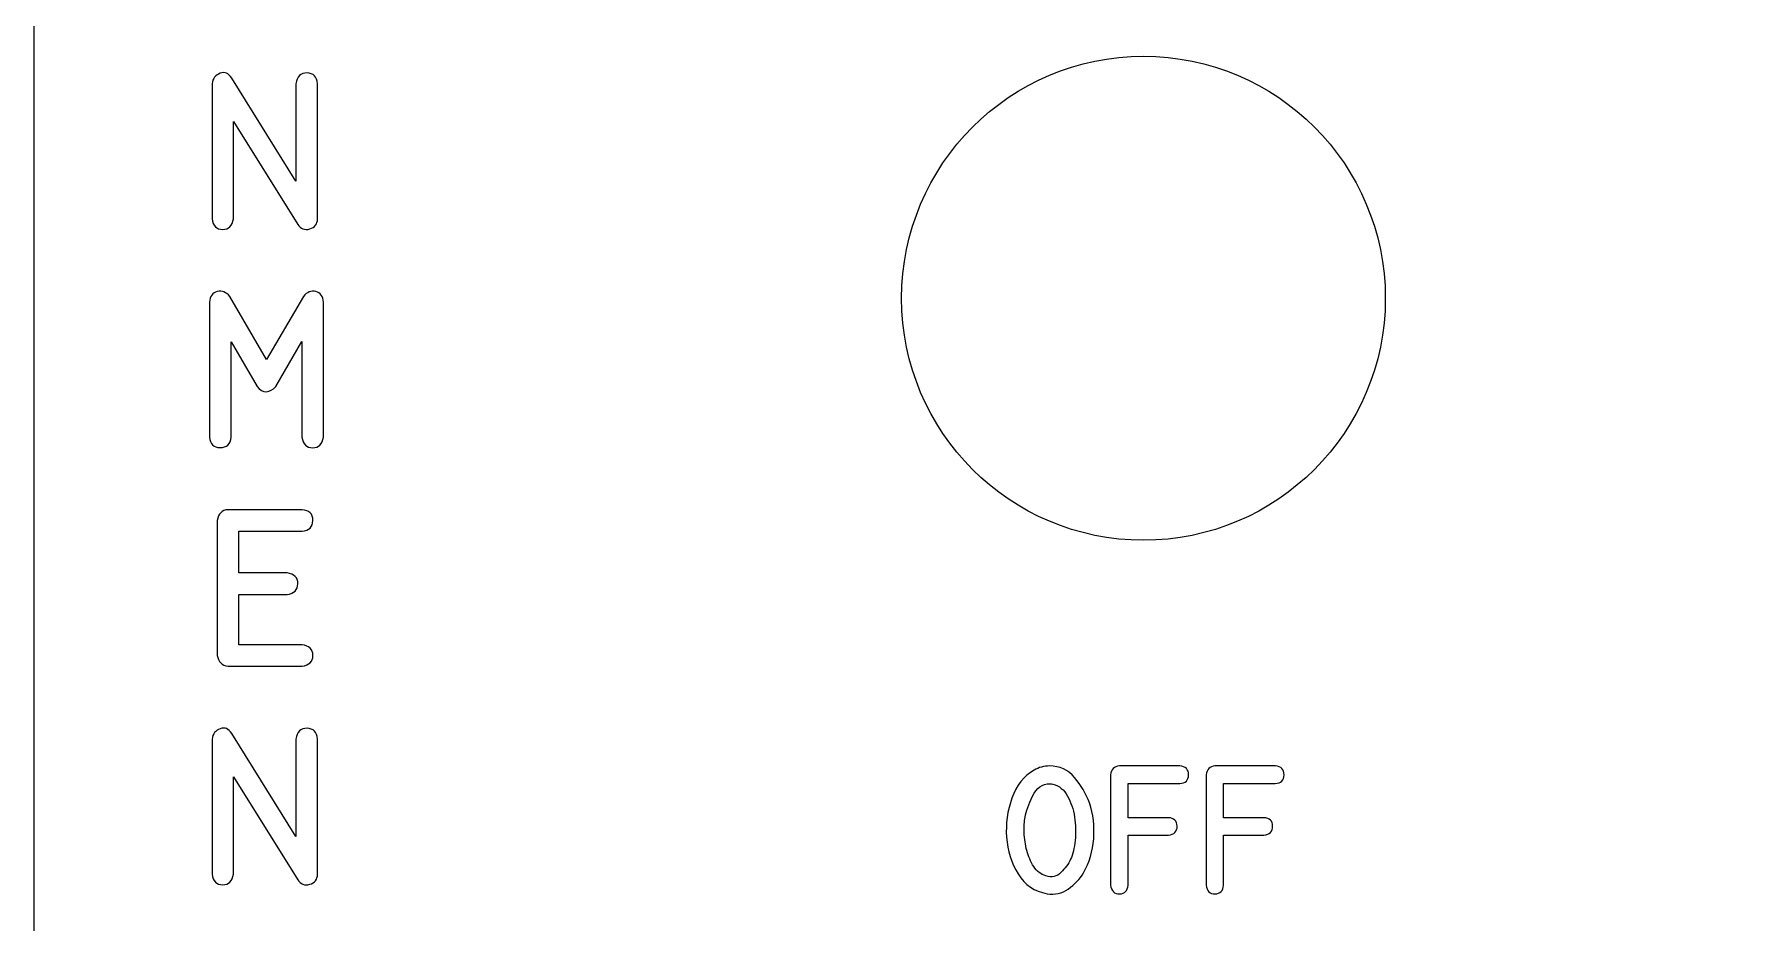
# Model space of a CAD drawing. Header units: millimetres. Extents: x -288 to 359, y -150 to 98.
# Drawn here: x -126.33 to -83.96, y -51.21 to -29.17 of the extents above; entities that cross this region are included whole.
import ezdxf

# ---------------------------------------------------------------- set-up
doc = ezdxf.new("R2010")
doc.units = ezdxf.units.MM
doc.header["$MEASUREMENT"] = 0
doc.layers.add('Cut', color=7, linetype='Continuous', plot=False)
doc.layers.add('Engrave', color=7, linetype='Continuous')

msp = doc.modelspace()

# ---------------------------------------------------------------- linework, layer by layer
at = {"layer": 'Cut', "color": 250, "lineweight": 9}
msp.add_ellipse((-98.8061, -35.7205), major_axis=(0, 6), ratio=1, dxfattribs=at)
msp.add_open_spline([(-125.3294, 95.8698), (-125.5948, 95.8696), (-125.8492, 95.764), (-126.0368, 95.5762), (-126.0368, 95.5762), (-126.2243, 95.3885), (-126.3296, 95.1352), (-126.3294, 94.8698), (-126.3294, 94.8698), (-126.3294, 94.8698), (-126.3294, 90.3823), (-126.3294, 90.3823), (-126.3294, 90.3823), (-126.3292, 90.1169), (-126.2236, 89.8624), (-126.0359, 89.6749), (-126.0359, 89.6749), (-125.8481, 89.4874), (-125.5948, 89.3821), (-125.3294, 89.3823), (-125.3294, 89.3823), (-125.3294, 89.3823), (-122.8669, 89.3823), (-122.8669, 89.3823), (-122.8669, 89.3823), (-120.5447, 89.3823), (-118.3988, 88.1434), (-117.2377, 86.1323), (-117.2377, 86.1323), (-116.0766, 84.1212), (-116.0766, 81.6434), (-117.2377, 79.6323), (-117.2377, 79.6323), (-118.3988, 77.6212), (-120.5447, 76.3823), (-122.8669, 76.3823), (-122.8669, 76.3823), (-122.8669, 76.3823), (-125.3294, 76.3823), (-125.3294, 76.3823), (-125.3294, 76.3823), (-125.5948, 76.3821), (-125.8492, 76.2765), (-126.0368, 76.0887), (-126.0368, 76.0887), (-126.2243, 75.901), (-126.3296, 75.6477), (-126.3294, 75.3823), (-126.3294, 75.3823), (-126.3294, 75.3823), (-126.3294, 23.7073), (-126.3294, 23.7073), (-126.3294, 23.7073), (-126.3292, 23.4419), (-126.2236, 23.1874), (-126.0359, 22.9999), (-126.0359, 22.9999), (-125.8481, 22.8124), (-125.5948, 22.7071), (-125.3294, 22.7073), (-125.3294, 22.7073), (-125.3294, 22.7073), (-122.8669, 22.7073), (-122.8669, 22.7073), (-122.8669, 22.7073), (-120.5447, 22.7073), (-118.3988, 21.4684), (-117.2377, 19.4573), (-117.2377, 19.4573), (-116.0766, 17.4462), (-116.0766, 14.9684), (-117.2377, 12.9573), (-117.2377, 12.9573), (-118.3988, 10.9462), (-120.5447, 9.7073), (-122.8669, 9.7073), (-122.8669, 9.7073), (-122.8669, 9.7073), (-125.3294, 9.7073), (-125.3294, 9.7073), (-125.3294, 9.7073), (-125.5948, 9.7071), (-125.8492, 9.6015), (-126.0368, 9.4137), (-126.0368, 9.4137), (-126.2243, 9.226), (-126.3296, 8.9727), (-126.3294, 8.7073), (-126.3294, 8.7073), (-126.3294, 8.7073), (-126.3294, -62.0177), (-126.3294, -62.0177), (-126.3294, -62.0177), (-126.3292, -62.2831), (-126.2236, -62.5376), (-126.0359, -62.7251), (-126.0359, -62.7251), (-125.8481, -62.9126), (-125.5948, -63.0179), (-125.3294, -63.0177), (-125.3294, -63.0177), (-125.3294, -63.0177), (-122.8669, -63.0177), (-122.8669, -63.0177), (-122.8669, -63.0177), (-120.5447, -63.0177), (-118.3988, -64.2566), (-117.2377, -66.2677), (-117.2377, -66.2677), (-116.0766, -68.2788), (-116.0766, -70.7566), (-117.2377, -72.7677), (-117.2377, -72.7677), (-118.3988, -74.7788), (-120.5447, -76.0177), (-122.8669, -76.0177), (-122.8669, -76.0177), (-122.8669, -76.0177), (-125.3294, -76.0177), (-125.3294, -76.0177), (-125.3294, -76.0177), (-125.5948, -76.0179), (-125.8492, -76.1235), (-126.0368, -76.3113), (-126.0368, -76.3113), (-126.2243, -76.499), (-126.3296, -76.7523), (-126.3294, -77.0177), (-126.3294, -77.0177), (-126.3294, -77.0177), (-126.3294, -128.6927), (-126.3294, -128.6927), (-126.3294, -128.6927), (-126.3292, -128.9581), (-126.2236, -129.2126), (-126.0359, -129.4001), (-126.0359, -129.4001), (-125.8481, -129.5876), (-125.5948, -129.6929), (-125.3294, -129.6927), (-125.3294, -129.6927), (-125.3294, -129.6927), (-122.8669, -129.6927), (-122.8669, -129.6927), (-122.8669, -129.6927), (-120.5447, -129.6927), (-118.3988, -130.9316), (-117.2377, -132.9427), (-117.2377, -132.9427), (-116.0766, -134.9538), (-116.0766, -137.4316), (-117.2377, -139.4427), (-117.2377, -139.4427), (-118.3988, -141.4538), (-120.5447, -142.6927), (-122.8669, -142.6927), (-122.8669, -142.6927), (-122.8669, -142.6927), (-125.3294, -142.6927), (-125.3294, -142.6927), (-125.3294, -142.6927), (-125.5948, -142.6929), (-125.8492, -142.7985), (-126.0368, -142.9863), (-126.0368, -142.9863), (-126.2243, -143.174), (-126.3296, -143.4273), (-126.3294, -143.6927), (-126.3294, -143.6927), (-126.3294, -143.6927), (-126.3294, -148.1802), (-126.3294, -148.1802), (-126.3294, -148.1802), (-126.3292, -148.4456), (-126.2236, -148.7001), (-126.0359, -148.8876), (-126.0359, -148.8876), (-125.8481, -149.0751), (-125.5948, -149.1804), (-125.3294, -149.1802), (-125.3294, -149.1802), (-125.3294, -149.1802), (16.1206, -149.1802), (16.1206, -149.1802), (16.1206, -149.1802), (16.386, -149.1801), (16.6404, -149.0745), (16.828, -148.8867), (16.828, -148.8867), (17.0155, -148.6989), (17.1208, -148.4456), (17.1206, -148.1802), (17.1206, -148.1802), (17.1206, -148.1802), (17.1206, -143.6927), (17.1206, -143.6927), (17.1206, -143.6927), (17.1204, -143.4273), (17.0149, -143.1729), (16.8271, -142.9854), (16.8271, -142.9854), (16.6393, -142.7978), (16.386, -142.6926), (16.1206, -142.6927), (16.1206, -142.6927), (16.1206, -142.6927), (13.6581, -142.6927), (13.6581, -142.6927), (13.6581, -142.6927), (11.3359, -142.6927), (9.1901, -141.4538), (8.029, -139.4427), (8.029, -139.4427), (6.8678, -137.4316), (6.8678, -134.9538), (8.029, -132.9427), (8.029, -132.9427), (9.1901, -130.9316), (11.3359, -129.6927), (13.6581, -129.6927), (13.6581, -129.6927), (13.6581, -129.6927), (16.1206, -129.6927), (16.1206, -129.6927), (16.1206, -129.6927), (16.386, -129.6926), (16.6404, -129.587), (16.828, -129.3992), (16.828, -129.3992), (17.0155, -129.2114), (17.1208, -128.9581), (17.1206, -128.6927), (17.1206, -128.6927), (17.1206, -128.6927), (17.1206, -77.0177), (17.1206, -77.0177), (17.1206, -77.0177), (17.1204, -76.7523), (17.0149, -76.4979), (16.8271, -76.3104), (16.8271, -76.3104), (16.6393, -76.1228), (16.386, -76.0176), (16.1206, -76.0177), (16.1206, -76.0177), (16.1206, -76.0177), (13.6581, -76.0177), (13.6581, -76.0177), (13.6581, -76.0177), (11.3359, -76.0177), (9.1901, -74.7788), (8.029, -72.7677), (8.029, -72.7677), (6.8678, -70.7566), (6.8678, -68.2788), (8.029, -66.2677), (8.029, -66.2677), (9.1901, -64.2566), (11.3359, -63.0177), (13.6581, -63.0177), (13.6581, -63.0177), (13.6581, -63.0177), (16.1206, -63.0177), (16.1206, -63.0177), (16.1206, -63.0177), (16.386, -63.0176), (16.6404, -62.912), (16.828, -62.7242), (16.828, -62.7242), (17.0155, -62.5364), (17.1208, -62.2831), (17.1206, -62.0177), (17.1206, -62.0177), (17.1206, -62.0177), (17.1206, 8.7073), (17.1206, 8.7073), (17.1206, 8.7073), (17.1204, 8.9727), (17.0149, 9.2271), (16.8271, 9.4146), (16.8271, 9.4146), (16.6393, 9.6022), (16.386, 9.7074), (16.1206, 9.7073), (16.1206, 9.7073), (16.1206, 9.7073), (13.6581, 9.7073), (13.6581, 9.7073), (13.6581, 9.7073), (11.3359, 9.7073), (9.1901, 10.9462), (8.029, 12.9573), (8.029, 12.9573), (6.8678, 14.9684), (6.8678, 17.4462), (8.029, 19.4573), (8.029, 19.4573), (9.1901, 21.4684), (11.3359, 22.7073), (13.6581, 22.7073), (13.6581, 22.7073), (13.6581, 22.7073), (16.1206, 22.7073), (16.1206, 22.7073), (16.1206, 22.7073), (16.386, 22.7074), (16.6404, 22.813), (16.828, 23.0008), (16.828, 23.0008), (17.0155, 23.1886), (17.1208, 23.4419), (17.1206, 23.7073), (17.1206, 23.7073), (17.1206, 23.7073), (17.1206, 75.3823), (17.1206, 75.3823), (17.1206, 75.3823), (17.1204, 75.6477), (17.0149, 75.9021), (16.8271, 76.0896), (16.8271, 76.0896), (16.6393, 76.2772), (16.386, 76.3824), (16.1206, 76.3823), (16.1206, 76.3823), (16.1206, 76.3823), (13.6581, 76.3823), (13.6581, 76.3823), (13.6581, 76.3823), (11.3359, 76.3823), (9.1901, 77.6212), (8.029, 79.6323), (8.029, 79.6323), (6.8678, 81.6434), (6.8678, 84.1212), (8.029, 86.1323), (8.029, 86.1323), (9.1901, 88.1434), (11.3359, 89.3823), (13.6581, 89.3823), (13.6581, 89.3823), (13.6581, 89.3823), (16.1206, 89.3823), (16.1206, 89.3823), (16.1206, 89.3823), (16.386, 89.3824), (16.6404, 89.488), (16.828, 89.6758), (16.828, 89.6758), (17.0155, 89.8636), (17.1208, 90.1169), (17.1206, 90.3823), (17.1206, 90.3823), (17.1206, 90.3823), (17.1206, 94.8698), (17.1206, 94.8698), (17.1206, 94.8698), (17.1204, 95.1352), (17.0149, 95.3896), (16.8271, 95.5771), (16.8271, 95.5771), (16.6393, 95.7647), (16.386, 95.8699), (16.1206, 95.8698), (16.1206, 95.8698), (16.1206, 95.8698), (-125.3294, 95.8698), (-125.3294, 95.8698)], degree=3, knots=[0, 0, 0, 0, 0.0107527, 0.0107527, 0.0107527, 0.0107527, 0.0215054, 0.0215054, 0.0215054, 0.0215054, 0.0322581, 0.0322581, 0.0322581, 0.0322581, 0.0430108, 0.0430108, 0.0430108, 0.0430108, 0.0537634, 0.0537634, 0.0537634, 0.0537634, 0.0645161, 0.0645161, 0.0645161, 0.0645161, 0.0752688, 0.0752688, 0.0752688, 0.0752688, 0.0860215, 0.0860215, 0.0860215, 0.0860215, 0.0967742, 0.0967742, 0.0967742, 0.0967742, 0.1075269, 0.1075269, 0.1075269, 0.1075269, 0.1182796, 0.1182796, 0.1182796, 0.1182796, 0.1290323, 0.1290323, 0.1290323, 0.1290323, 0.1397849, 0.1397849, 0.1397849, 0.1397849, 0.1505376, 0.1505376, 0.1505376, 0.1505376, 0.1612903, 0.1612903, 0.1612903, 0.1612903, 0.172043, 0.172043, 0.172043, 0.172043, 0.1827957, 0.1827957, 0.1827957, 0.1827957, 0.1935484, 0.1935484, 0.1935484, 0.1935484, 0.2043011, 0.2043011, 0.2043011, 0.2043011, 0.2150538, 0.2150538, 0.2150538, 0.2150538, 0.2258065, 0.2258065, 0.2258065, 0.2258065, 0.2365591, 0.2365591, 0.2365591, 0.2365591, 0.2473118, 0.2473118, 0.2473118, 0.2473118, 0.2580645, 0.2580645, 0.2580645, 0.2580645, 0.2688172, 0.2688172, 0.2688172, 0.2688172, 0.2795699, 0.2795699, 0.2795699, 0.2795699, 0.2903226, 0.2903226, 0.2903226, 0.2903226, 0.3010753, 0.3010753, 0.3010753, 0.3010753, 0.311828, 0.311828, 0.311828, 0.311828, 0.3225806, 0.3225806, 0.3225806, 0.3225806, 0.3333333, 0.3333333, 0.3333333, 0.3333333, 0.344086, 0.344086, 0.344086, 0.344086, 0.3548387, 0.3548387, 0.3548387, 0.3548387, 0.3655914, 0.3655914, 0.3655914, 0.3655914, 0.3763441, 0.3763441, 0.3763441, 0.3763441, 0.3870968, 0.3870968, 0.3870968, 0.3870968, 0.3978495, 0.3978495, 0.3978495, 0.3978495, 0.4086022, 0.4086022, 0.4086022, 0.4086022, 0.4193548, 0.4193548, 0.4193548, 0.4193548, 0.4301075, 0.4301075, 0.4301075, 0.4301075, 0.4408602, 0.4408602, 0.4408602, 0.4408602, 0.4516129, 0.4516129, 0.4516129, 0.4516129, 0.4623656, 0.4623656, 0.4623656, 0.4623656, 0.4731183, 0.4731183, 0.4731183, 0.4731183, 0.483871, 0.483871, 0.483871, 0.483871, 0.4946237, 0.4946237, 0.4946237, 0.4946237, 0.5053763, 0.5053763, 0.5053763, 0.5053763, 0.516129, 0.516129, 0.516129, 0.516129, 0.5268817, 0.5268817, 0.5268817, 0.5268817, 0.5376344, 0.5376344, 0.5376344, 0.5376344, 0.5483871, 0.5483871, 0.5483871, 0.5483871, 0.5591398, 0.5591398, 0.5591398, 0.5591398, 0.5698925, 0.5698925, 0.5698925, 0.5698925, 0.5806452, 0.5806452, 0.5806452, 0.5806452, 0.5913978, 0.5913978, 0.5913978, 0.5913978, 0.6021505, 0.6021505, 0.6021505, 0.6021505, 0.6129032, 0.6129032, 0.6129032, 0.6129032, 0.6236559, 0.6236559, 0.6236559, 0.6236559, 0.6344086, 0.6344086, 0.6344086, 0.6344086, 0.6451613, 0.6451613, 0.6451613, 0.6451613, 0.655914, 0.655914, 0.655914, 0.655914, 0.6666667, 0.6666667, 0.6666667, 0.6666667, 0.6774194, 0.6774194, 0.6774194, 0.6774194, 0.688172, 0.688172, 0.688172, 0.688172, 0.6989247, 0.6989247, 0.6989247, 0.6989247, 0.7096774, 0.7096774, 0.7096774, 0.7096774, 0.7204301, 0.7204301, 0.7204301, 0.7204301, 0.7311828, 0.7311828, 0.7311828, 0.7311828, 0.7419355, 0.7419355, 0.7419355, 0.7419355, 0.7526882, 0.7526882, 0.7526882, 0.7526882, 0.7634409, 0.7634409, 0.7634409, 0.7634409, 0.7741935, 0.7741935, 0.7741935, 0.7741935, 0.7849462, 0.7849462, 0.7849462, 0.7849462, 0.7956989, 0.7956989, 0.7956989, 0.7956989, 0.8064516, 0.8064516, 0.8064516, 0.8064516, 0.8172043, 0.8172043, 0.8172043, 0.8172043, 0.827957, 0.827957, 0.827957, 0.827957, 0.8387097, 0.8387097, 0.8387097, 0.8387097, 0.8494624, 0.8494624, 0.8494624, 0.8494624, 0.8602151, 0.8602151, 0.8602151, 0.8602151, 0.8709677, 0.8709677, 0.8709677, 0.8709677, 0.8817204, 0.8817204, 0.8817204, 0.8817204, 0.8924731, 0.8924731, 0.8924731, 0.8924731, 0.9032258, 0.9032258, 0.9032258, 0.9032258, 0.9139785, 0.9139785, 0.9139785, 0.9139785, 0.9247312, 0.9247312, 0.9247312, 0.9247312, 0.9354839, 0.9354839, 0.9354839, 0.9354839, 0.9462366, 0.9462366, 0.9462366, 0.9462366, 0.9569892, 0.9569892, 0.9569892, 0.9569892, 0.9677419, 0.9677419, 0.9677419, 0.9677419, 0.9784946, 0.9784946, 0.9784946, 0.9784946, 1, 1, 1, 1], dxfattribs=at)
at = {"layer": 'Engrave', "color": 240, "lineweight": 9}
for points, knots in [([(-119.3003, -33.7493), (-119.3003, -33.8819), (-119.3644, -33.966), (-119.4924, -34.0022), (-119.4924, -34.0022), (-119.6211, -34.0378), (-119.7201, -34.0003), (-119.7912, -33.889), (-119.7912, -33.889), (-119.7912, -33.889), (-121.3829, -31.3369), (-121.3829, -31.3369), (-121.3829, -31.3369), (-121.3829, -31.3369), (-121.3829, -33.7493), (-121.3829, -33.7493), (-121.3829, -33.7493), (-121.4107, -33.9259), (-121.4999, -34.0145), (-121.6506, -34.0145), (-121.6506, -34.0145), (-121.802, -34.0145), (-121.8906, -33.9259), (-121.9171, -33.7493), (-121.9171, -33.7493), (-121.9171, -33.7493), (-121.9171, -30.403), (-121.9171, -30.403), (-121.9171, -30.403), (-121.8983, -30.2717), (-121.8311, -30.1851), (-121.7153, -30.143), (-121.7153, -30.143), (-121.5995, -30.1016), (-121.5032, -30.1411), (-121.4262, -30.2607), (-121.4262, -30.2607), (-121.4262, -30.2607), (-119.8346, -32.8167), (-119.8346, -32.8167), (-119.8346, -32.8167), (-119.8346, -32.8167), (-119.8346, -30.403), (-119.8346, -30.403), (-119.8346, -30.403), (-119.8106, -30.2226), (-119.7188, -30.1327), (-119.559, -30.1346), (-119.559, -30.1346), (-119.3993, -30.1366), (-119.3133, -30.2258), (-119.3003, -30.403), (-119.3003, -30.403), (-119.3003, -30.403), (-119.3003, -33.7493), (-119.3003, -33.7493)], [0, 0, 0, 0, 0.0666667, 0.0666667, 0.0666667, 0.0666667, 0.1333333, 0.1333333, 0.1333333, 0.1333333, 0.2, 0.2, 0.2, 0.2, 0.2666667, 0.2666667, 0.2666667, 0.2666667, 0.3333333, 0.3333333, 0.3333333, 0.3333333, 0.4, 0.4, 0.4, 0.4, 0.4666667, 0.4666667, 0.4666667, 0.4666667, 0.5333333, 0.5333333, 0.5333333, 0.5333333, 0.6, 0.6, 0.6, 0.6, 0.6666667, 0.6666667, 0.6666667, 0.6666667, 0.7333333, 0.7333333, 0.7333333, 0.7333333, 0.8, 0.8, 0.8, 0.8, 0.8666667, 0.8666667, 0.8666667, 0.8666667, 1, 1, 1, 1]), ([(-119.1516, -39.1618), (-119.1794, -39.3384), (-119.2687, -39.427), (-119.4194, -39.4264), (-119.4194, -39.4264), (-119.5707, -39.4257), (-119.6593, -39.3371), (-119.6858, -39.1618), (-119.6858, -39.1618), (-119.6858, -39.1618), (-119.6858, -36.7954), (-119.6858, -36.7954), (-119.6858, -36.7954), (-119.6858, -36.7954), (-120.3358, -37.9071), (-120.3358, -37.9071), (-120.3358, -37.9071), (-120.405, -37.9906), (-120.4826, -38.0345), (-120.568, -38.0384), (-120.568, -38.0384), (-120.6533, -38.0417), (-120.729, -37.9983), (-120.7963, -37.9071), (-120.7963, -37.9071), (-120.7963, -37.9071), (-121.4424, -36.8005), (-121.4424, -36.8005), (-121.4424, -36.8005), (-121.4424, -36.8005), (-121.4404, -39.1618), (-121.4404, -39.1618), (-121.4404, -39.1618), (-121.4605, -39.3371), (-121.5517, -39.4251), (-121.714, -39.4244), (-121.714, -39.4244), (-121.8764, -39.4238), (-121.9637, -39.3358), (-121.9766, -39.1618), (-121.9766, -39.1618), (-121.9766, -39.1618), (-121.9766, -35.8155), (-121.9766, -35.8155), (-121.9766, -35.8155), (-121.9663, -35.67), (-121.9029, -35.5834), (-121.7852, -35.5549), (-121.7852, -35.5549), (-121.6675, -35.5265), (-121.5653, -35.5665), (-121.478, -35.6752), (-121.478, -35.6752), (-121.478, -35.6752), (-120.5667, -37.2423), (-120.5667, -37.2423), (-120.5667, -37.2423), (-120.5667, -37.2423), (-119.6457, -35.6752), (-119.6457, -35.6752), (-119.6457, -35.6752), (-119.559, -35.5665), (-119.4575, -35.5271), (-119.3417, -35.5562), (-119.3417, -35.5562), (-119.2266, -35.5853), (-119.1626, -35.6713), (-119.1516, -35.8155), (-119.1516, -35.8155), (-119.1516, -35.8155), (-119.1516, -39.1618), (-119.1516, -39.1618)], [0, 0, 0, 0, 0.0526316, 0.0526316, 0.0526316, 0.0526316, 0.1052632, 0.1052632, 0.1052632, 0.1052632, 0.1578947, 0.1578947, 0.1578947, 0.1578947, 0.2105263, 0.2105263, 0.2105263, 0.2105263, 0.2631579, 0.2631579, 0.2631579, 0.2631579, 0.3157895, 0.3157895, 0.3157895, 0.3157895, 0.3684211, 0.3684211, 0.3684211, 0.3684211, 0.4210526, 0.4210526, 0.4210526, 0.4210526, 0.4736842, 0.4736842, 0.4736842, 0.4736842, 0.5263158, 0.5263158, 0.5263158, 0.5263158, 0.5789474, 0.5789474, 0.5789474, 0.5789474, 0.6315789, 0.6315789, 0.6315789, 0.6315789, 0.6842105, 0.6842105, 0.6842105, 0.6842105, 0.7368421, 0.7368421, 0.7368421, 0.7368421, 0.7894737, 0.7894737, 0.7894737, 0.7894737, 0.8421053, 0.8421053, 0.8421053, 0.8421053, 0.8947368, 0.8947368, 0.8947368, 0.8947368, 1, 1, 1, 1]), ([(-119.6819, -41.4913), (-119.6819, -41.4913), (-121.2528, -41.4913), (-121.2528, -41.4913), (-121.2528, -41.4913), (-121.2528, -41.4913), (-121.2528, -42.528), (-121.2528, -42.528), (-121.2528, -42.528), (-121.2528, -42.528), (-120.055, -42.528), (-120.055, -42.528), (-120.055, -42.528), (-119.8759, -42.5546), (-119.7866, -42.6444), (-119.7873, -42.7977), (-119.7873, -42.7977), (-119.7879, -42.9517), (-119.8772, -43.0409), (-120.055, -43.0661), (-120.055, -43.0661), (-120.055, -43.0661), (-121.2528, -43.0661), (-121.2528, -43.0661), (-121.2528, -43.0661), (-121.2528, -43.0661), (-121.2528, -44.3111), (-121.2528, -44.3111), (-121.2528, -44.3111), (-121.2528, -44.3111), (-119.6819, -44.3111), (-119.6819, -44.3111), (-119.6819, -44.3111), (-119.504, -44.3376), (-119.4148, -44.4262), (-119.4148, -44.5782), (-119.4148, -44.5782), (-119.4148, -44.7296), (-119.504, -44.8182), (-119.6819, -44.8434), (-119.6819, -44.8434), (-119.6819, -44.8434), (-121.5161, -44.8434), (-121.5161, -44.8434), (-121.5161, -44.8434), (-121.6739, -44.8234), (-121.7638, -44.7335), (-121.7851, -44.5744), (-121.7851, -44.5744), (-121.7851, -44.5744), (-121.7851, -41.2281), (-121.7851, -41.2281), (-121.7851, -41.2281), (-121.7612, -41.0612), (-121.6713, -40.9732), (-121.5161, -40.9629), (-121.5161, -40.9629), (-121.5161, -40.9629), (-119.6819, -40.9629), (-119.6819, -40.9629), (-119.6819, -40.9629), (-119.504, -40.9765), (-119.4148, -41.0657), (-119.4154, -41.2294), (-119.4154, -41.2294), (-119.4161, -41.393), (-119.5053, -41.4803), (-119.6819, -41.4913)], [0, 0, 0, 0, 0.0555556, 0.0555556, 0.0555556, 0.0555556, 0.1111111, 0.1111111, 0.1111111, 0.1111111, 0.1666667, 0.1666667, 0.1666667, 0.1666667, 0.2222222, 0.2222222, 0.2222222, 0.2222222, 0.2777778, 0.2777778, 0.2777778, 0.2777778, 0.3333333, 0.3333333, 0.3333333, 0.3333333, 0.3888889, 0.3888889, 0.3888889, 0.3888889, 0.4444444, 0.4444444, 0.4444444, 0.4444444, 0.5, 0.5, 0.5, 0.5, 0.5555556, 0.5555556, 0.5555556, 0.5555556, 0.6111111, 0.6111111, 0.6111111, 0.6111111, 0.6666667, 0.6666667, 0.6666667, 0.6666667, 0.7222222, 0.7222222, 0.7222222, 0.7222222, 0.7777778, 0.7777778, 0.7777778, 0.7777778, 0.8333333, 0.8333333, 0.8333333, 0.8333333, 0.8888889, 0.8888889, 0.8888889, 0.8888889, 1, 1, 1, 1]), ([(-119.3003, -49.9985), (-119.3003, -50.1311), (-119.3644, -50.2152), (-119.4924, -50.2514), (-119.4924, -50.2514), (-119.6211, -50.287), (-119.7201, -50.2495), (-119.7912, -50.1382), (-119.7912, -50.1382), (-119.7912, -50.1382), (-121.3829, -47.5861), (-121.3829, -47.5861), (-121.3829, -47.5861), (-121.3829, -47.5861), (-121.3829, -49.9985), (-121.3829, -49.9985), (-121.3829, -49.9985), (-121.4107, -50.1751), (-121.4999, -50.2637), (-121.6506, -50.2637), (-121.6506, -50.2637), (-121.802, -50.2637), (-121.8906, -50.1751), (-121.9171, -49.9985), (-121.9171, -49.9985), (-121.9171, -49.9985), (-121.9171, -46.6522), (-121.9171, -46.6522), (-121.9171, -46.6522), (-121.8983, -46.5209), (-121.8311, -46.4343), (-121.7153, -46.3922), (-121.7153, -46.3922), (-121.5995, -46.3508), (-121.5032, -46.3903), (-121.4262, -46.5099), (-121.4262, -46.5099), (-121.4262, -46.5099), (-119.8346, -49.0659), (-119.8346, -49.0659), (-119.8346, -49.0659), (-119.8346, -49.0659), (-119.8346, -46.6522), (-119.8346, -46.6522), (-119.8346, -46.6522), (-119.8106, -46.4718), (-119.7188, -46.3819), (-119.559, -46.3838), (-119.559, -46.3838), (-119.3993, -46.3858), (-119.3133, -46.475), (-119.3003, -46.6522), (-119.3003, -46.6522), (-119.3003, -46.6522), (-119.3003, -49.9985), (-119.3003, -49.9985)], [0, 0, 0, 0, 0.0666667, 0.0666667, 0.0666667, 0.0666667, 0.1333333, 0.1333333, 0.1333333, 0.1333333, 0.2, 0.2, 0.2, 0.2, 0.2666667, 0.2666667, 0.2666667, 0.2666667, 0.3333333, 0.3333333, 0.3333333, 0.3333333, 0.4, 0.4, 0.4, 0.4, 0.4666667, 0.4666667, 0.4666667, 0.4666667, 0.5333333, 0.5333333, 0.5333333, 0.5333333, 0.6, 0.6, 0.6, 0.6, 0.6666667, 0.6666667, 0.6666667, 0.6666667, 0.7333333, 0.7333333, 0.7333333, 0.7333333, 0.8, 0.8, 0.8, 0.8, 0.8666667, 0.8666667, 0.8666667, 0.8666667, 1, 1, 1, 1]), ([(-100.1483, -48.2299), (-100.0536, -48.5162), (-100.0176, -48.813), (-100.0409, -49.121), (-100.0409, -49.121), (-100.0642, -49.429), (-100.1488, -49.7099), (-100.2943, -49.9645), (-100.2943, -49.9645), (-100.3864, -50.1227), (-100.5118, -50.2571), (-100.6711, -50.3677), (-100.6711, -50.3677), (-100.8304, -50.4783), (-101.0061, -50.5169), (-101.1981, -50.4836), (-101.1981, -50.4836), (-101.5114, -50.4291), (-101.7511, -50.2656), (-101.9173, -49.9941), (-101.9173, -49.9941), (-102.0839, -49.7221), (-102.1792, -49.4194), (-102.2035, -49.0861), (-102.2035, -49.0861), (-102.2279, -48.7527), (-102.1829, -48.4283), (-102.0686, -48.1119), (-102.0686, -48.1119), (-101.9543, -47.7955), (-101.7723, -47.5658), (-101.522, -47.4219), (-101.522, -47.4219), (-101.4003, -47.3515), (-101.2722, -47.3166), (-101.1394, -47.3166), (-101.1394, -47.3166), (-100.8849, -47.3166), (-100.6775, -47.4124), (-100.5161, -47.6039), (-100.5161, -47.6039), (-100.3547, -47.796), (-100.2324, -48.0045), (-100.1483, -48.2299)], [0, 0, 0, 0, 0.0833333, 0.0833333, 0.0833333, 0.0833333, 0.1666667, 0.1666667, 0.1666667, 0.1666667, 0.25, 0.25, 0.25, 0.25, 0.3333333, 0.3333333, 0.3333333, 0.3333333, 0.4166667, 0.4166667, 0.4166667, 0.4166667, 0.5, 0.5, 0.5, 0.5, 0.5833333, 0.5833333, 0.5833333, 0.5833333, 0.6666667, 0.6666667, 0.6666667, 0.6666667, 0.75, 0.75, 0.75, 0.75, 0.8333333, 0.8333333, 0.8333333, 0.8333333, 1, 1, 1, 1]), ([(-99.6244, -50.2714), (-99.6244, -50.2714), (-99.6244, -47.5367), (-99.6244, -47.5367), (-99.6244, -47.5367), (-99.6059, -47.4002), (-99.5323, -47.3267), (-99.4043, -47.3166), (-99.4043, -47.3166), (-99.4043, -47.3166), (-97.9036, -47.3166), (-97.9036, -47.3166), (-97.9036, -47.3166), (-97.7602, -47.3277), (-97.6882, -47.4013), (-97.6882, -47.5362), (-97.6882, -47.5362), (-97.6882, -47.6706), (-97.7613, -47.7431), (-97.9068, -47.7521), (-97.9068, -47.7521), (-97.9068, -47.7521), (-99.1889, -47.7521), (-99.1889, -47.7521), (-99.1889, -47.7521), (-99.1889, -47.7521), (-99.1889, -48.6003), (-99.1889, -48.6003), (-99.1889, -48.6003), (-99.1889, -48.6003), (-98.1888, -48.6003), (-98.1888, -48.6003), (-98.1888, -48.6003), (-98.0465, -48.6104), (-97.974, -48.6802), (-97.9719, -48.8093), (-97.9719, -48.8093), (-97.9697, -48.9384), (-98.0422, -49.0141), (-98.1888, -49.0358), (-98.1888, -49.0358), (-98.1888, -49.0358), (-99.1889, -49.0358), (-99.1889, -49.0358), (-99.1889, -49.0358), (-99.1889, -49.0358), (-99.1889, -50.2714), (-99.1889, -50.2714), (-99.1889, -50.2714), (-99.199, -50.4137), (-99.2693, -50.4862), (-99.399, -50.4883), (-99.399, -50.4883), (-99.5286, -50.4904), (-99.6038, -50.4179), (-99.6244, -50.2714)], [0, 0, 0, 0, 0.0666667, 0.0666667, 0.0666667, 0.0666667, 0.1333333, 0.1333333, 0.1333333, 0.1333333, 0.2, 0.2, 0.2, 0.2, 0.2666667, 0.2666667, 0.2666667, 0.2666667, 0.3333333, 0.3333333, 0.3333333, 0.3333333, 0.4, 0.4, 0.4, 0.4, 0.4666667, 0.4666667, 0.4666667, 0.4666667, 0.5333333, 0.5333333, 0.5333333, 0.5333333, 0.6, 0.6, 0.6, 0.6, 0.6666667, 0.6666667, 0.6666667, 0.6666667, 0.7333333, 0.7333333, 0.7333333, 0.7333333, 0.8, 0.8, 0.8, 0.8, 0.8666667, 0.8666667, 0.8666667, 0.8666667, 1, 1, 1, 1]), ([(-97.2543, -50.2714), (-97.2543, -50.2714), (-97.2543, -47.5367), (-97.2543, -47.5367), (-97.2543, -47.5367), (-97.2358, -47.4002), (-97.1622, -47.3267), (-97.0342, -47.3166), (-97.0342, -47.3166), (-97.0342, -47.3166), (-95.5335, -47.3166), (-95.5335, -47.3166), (-95.5335, -47.3166), (-95.3901, -47.3277), (-95.3181, -47.4013), (-95.3181, -47.5362), (-95.3181, -47.5362), (-95.3181, -47.6706), (-95.3912, -47.7431), (-95.5367, -47.7521), (-95.5367, -47.7521), (-95.5367, -47.7521), (-96.8188, -47.7521), (-96.8188, -47.7521), (-96.8188, -47.7521), (-96.8188, -47.7521), (-96.8188, -48.6003), (-96.8188, -48.6003), (-96.8188, -48.6003), (-96.8188, -48.6003), (-95.8187, -48.6003), (-95.8187, -48.6003), (-95.8187, -48.6003), (-95.6764, -48.6104), (-95.6039, -48.6802), (-95.6018, -48.8093), (-95.6018, -48.8093), (-95.5996, -48.9384), (-95.6721, -49.0141), (-95.8187, -49.0358), (-95.8187, -49.0358), (-95.8187, -49.0358), (-96.8188, -49.0358), (-96.8188, -49.0358), (-96.8188, -49.0358), (-96.8188, -49.0358), (-96.8188, -50.2714), (-96.8188, -50.2714), (-96.8188, -50.2714), (-96.8289, -50.4137), (-96.8992, -50.4862), (-97.0289, -50.4883), (-97.0289, -50.4883), (-97.1585, -50.4904), (-97.2337, -50.4179), (-97.2543, -50.2714)], [0, 0, 0, 0, 0.0666667, 0.0666667, 0.0666667, 0.0666667, 0.1333333, 0.1333333, 0.1333333, 0.1333333, 0.2, 0.2, 0.2, 0.2, 0.2666667, 0.2666667, 0.2666667, 0.2666667, 0.3333333, 0.3333333, 0.3333333, 0.3333333, 0.4, 0.4, 0.4, 0.4, 0.4666667, 0.4666667, 0.4666667, 0.4666667, 0.5333333, 0.5333333, 0.5333333, 0.5333333, 0.6, 0.6, 0.6, 0.6, 0.6666667, 0.6666667, 0.6666667, 0.6666667, 0.7333333, 0.7333333, 0.7333333, 0.7333333, 0.8, 0.8, 0.8, 0.8, 0.8666667, 0.8666667, 0.8666667, 0.8666667, 1, 1, 1, 1]), ([(-101.1267, -47.7569), (-101.3167, -47.7569), (-101.4606, -47.859), (-101.5585, -48.0638), (-101.5585, -48.0638), (-101.6564, -48.2685), (-101.7178, -48.4432), (-101.7437, -48.5876), (-101.7437, -48.5876), (-101.7633, -48.6934), (-101.7707, -48.821), (-101.7654, -48.9707), (-101.7654, -48.9707), (-101.7601, -49.1205), (-101.7384, -49.2686), (-101.7003, -49.4147), (-101.7003, -49.4147), (-101.6622, -49.5613), (-101.6045, -49.693), (-101.5283, -49.81), (-101.5283, -49.81), (-101.4516, -49.9274), (-101.3516, -50.0052), (-101.2278, -50.0433), (-101.2278, -50.0433), (-101.0828, -50.0888), (-100.9579, -50.0602), (-100.8531, -49.9576), (-100.8531, -49.9576), (-100.7484, -49.8544), (-100.669, -49.7454), (-100.615, -49.6295), (-100.615, -49.6295), (-100.5605, -49.5105), (-100.5229, -49.3549), (-100.5028, -49.1612), (-100.5028, -49.1612), (-100.4827, -48.9681), (-100.4875, -48.7749), (-100.5166, -48.5823), (-100.5166, -48.5823), (-100.5462, -48.3897), (-100.6039, -48.2162), (-100.6896, -48.0616), (-100.6896, -48.0616), (-100.7753, -47.9071), (-100.8976, -47.8087), (-101.0553, -47.7664), (-101.0553, -47.7664), (-101.0759, -47.76), (-101.0997, -47.7569), (-101.1267, -47.7569)], [0, 0, 0, 0, 0.0714286, 0.0714286, 0.0714286, 0.0714286, 0.1428571, 0.1428571, 0.1428571, 0.1428571, 0.2142857, 0.2142857, 0.2142857, 0.2142857, 0.2857143, 0.2857143, 0.2857143, 0.2857143, 0.3571429, 0.3571429, 0.3571429, 0.3571429, 0.4285714, 0.4285714, 0.4285714, 0.4285714, 0.5, 0.5, 0.5, 0.5, 0.5714286, 0.5714286, 0.5714286, 0.5714286, 0.6428571, 0.6428571, 0.6428571, 0.6428571, 0.7142857, 0.7142857, 0.7142857, 0.7142857, 0.7857143, 0.7857143, 0.7857143, 0.7857143, 0.8571429, 0.8571429, 0.8571429, 0.8571429, 1, 1, 1, 1])]:
    msp.add_open_spline(points, degree=3, knots=knots, dxfattribs=at)

doc.saveas('drawing.dxf')
